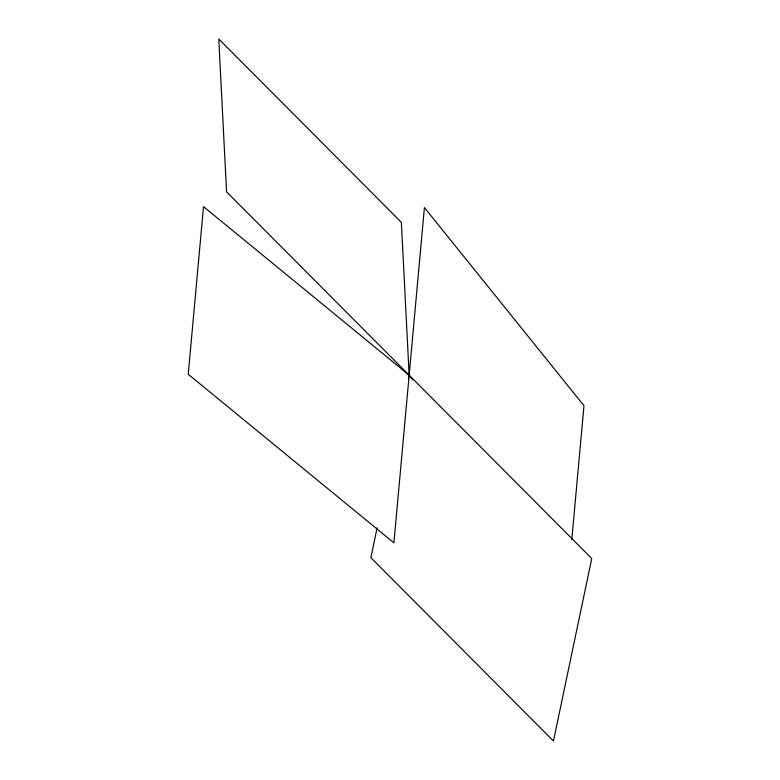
<?xml version="1.0" encoding="UTF-8"?>
<svg xmlns="http://www.w3.org/2000/svg" width="780" height="780" viewBox="0 0 780 780"><rect width="100%" height="100%" fill="white"/><g stroke="black" fill="none" stroke-linecap="round" stroke-linejoin="round"><path stroke-width="1.17" d="M571.789 539.594L583.976 405.727L424.408 207.538L393.9 542.812L188.253 374.273L203.512 206.632L409.149 375.17L412.971 379.918M377.11 527.826L370.861 557.642L553.449 741L591.747 558.529L226.561 191.822L218.78 39L401.369 222.358L409.149 375.17L408.398 378.748"/></g></svg>
